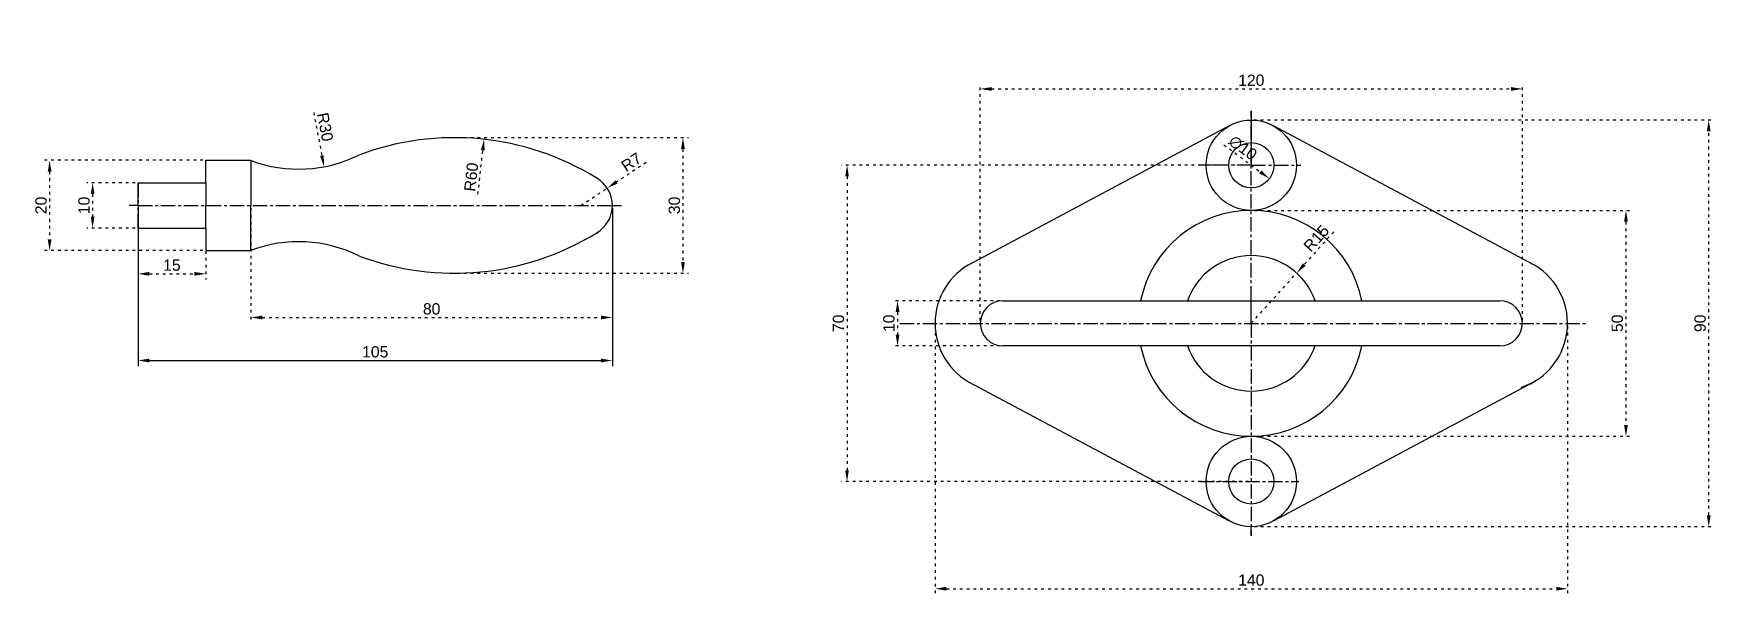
# Model space of a CAD drawing. Header units: millimetres. Extents: x 1655 to 2052, y 242 to 1814.
# Drawn here: x 1680.4 to 2052.5, y 539.9 to 664 of the extents above; entities that cross this region are included whole.
import ezdxf

# ---------------------------------------------------------------- set-up
doc = ezdxf.new("R2010")
doc.units = ezdxf.units.MM
doc.header["$LTSCALE"] = 0.0005
doc.linetypes.add('ACAD_ISO03W100', pattern=[30, 12, -18])
doc.linetypes.add('CENTERX2', pattern=[101.6, 63.5, -12.7, 12.7, -12.7])
doc.styles.get("Standard").update_dxf_attribs({"font": 'arial.ttf'})
doc.dimstyles.new('ISO-25', dxfattribs={"dimtxt": 2.5, "dimasz": 2.5, "dimexe": 1.25, "dimexo": 0.625, "dimtad": 1, "dimtxsty": 'Standard', "dimcen": 2.5, "dimadec": 0, "dimazin": 0, "dimtfac": 1, "dimtmove": 0, "dimatfit": 3, "dimfxl": 1, "dimarcsym": 0})

# ---------------------------------------------------------------- blocks, each defined once
blk = doc.blocks.new('*D110')
at = {"layer": 'Defpoints', "color": 0, "linetype": 'ByBlock', "lineweight": -2, "ltscale": 100, "transparency": 16777216}
for p, q in [((1703.54, 625.32), (1703.54, 590.37)), ((1808.54, 625.32), (1808.54, 590.37)), ((1706.04, 591.62), (1806.04, 591.62))]:
    blk.add_line(p, q, dxfattribs=at)
at = {"layer": 'Defpoints', "color": 0, "linetype": 'ByBlock', "lineweight": 30, "ltscale": 100, "transparency": 16777216}
for p in [(1703.54, 625.94), (1808.54, 625.94), (1808.54, 591.62)]:
    blk.add_point(p, dxfattribs=at)
for points in [[(1706.04, 592.04), (1706.04, 591.21), (1703.54, 591.62)], [(1806.04, 592.04), (1806.04, 591.21), (1808.54, 591.62)]]:
    blk.add_solid(points, dxfattribs=at)
at = {"layer": 'Defpoints', "color": 0, "linetype": 'ByBlock', "lineweight": 30, "ltscale": 100, "transparency": 16777216, "insert": (1756.04, 593.53), "char_height": 2.5, "attachment_point": 5}
blk.add_mtext('105', dxfattribs=at)
blk = doc.blocks.new('*D111')
at = {"layer": 'Defpoints', "color": 0, "linetype": 'ACAD_ISO03W100', "lineweight": -2, "ltscale": 100, "transparency": 16777216}
for p, q in [((1703.54, 620.32), (1703.54, 609.56)), ((1718.54, 620.32), (1718.54, 609.56)), ((1706.04, 610.81), (1716.04, 610.81))]:
    blk.add_line(p, q, dxfattribs=at)
at = {"layer": 'Defpoints', "color": 0, "linetype": 'ACAD_ISO03W100', "lineweight": 30, "ltscale": 100, "transparency": 16777216}
for p in [(1703.54, 620.94), (1718.54, 620.94), (1718.54, 610.81)]:
    blk.add_point(p, dxfattribs=at)
for points in [[(1706.04, 611.22), (1706.04, 610.39), (1703.54, 610.81)], [(1716.04, 611.22), (1716.04, 610.39), (1718.54, 610.81)]]:
    blk.add_solid(points, dxfattribs=at)
at = {"layer": 'Defpoints', "color": 0, "linetype": 'ACAD_ISO03W100', "lineweight": 30, "ltscale": 100, "transparency": 16777216, "insert": (1711.04, 612.71), "char_height": 2.5, "attachment_point": 5}
blk.add_mtext('15', dxfattribs=at)
blk = doc.blocks.new('*D112')
at = {"layer": 'Defpoints', "color": 0, "linetype": 'ACAD_ISO03W100', "lineweight": -2, "ltscale": 100, "transparency": 16777216}
for p, q in [((1728.54, 625.32), (1728.54, 599.89)), ((1808.54, 625.32), (1808.54, 599.89)), ((1731.04, 601.14), (1806.04, 601.14))]:
    blk.add_line(p, q, dxfattribs=at)
at = {"layer": 'Defpoints', "color": 0, "linetype": 'ACAD_ISO03W100', "lineweight": 30, "ltscale": 100, "transparency": 16777216}
for p in [(1728.54, 625.94), (1808.54, 625.94), (1808.54, 601.14)]:
    blk.add_point(p, dxfattribs=at)
for points in [[(1731.04, 601.56), (1731.04, 600.72), (1728.54, 601.14)], [(1806.04, 601.56), (1806.04, 600.72), (1808.54, 601.14)]]:
    blk.add_solid(points, dxfattribs=at)
at = {"layer": 'Defpoints', "color": 0, "linetype": 'ACAD_ISO03W100', "lineweight": 30, "ltscale": 100, "transparency": 16777216, "insert": (1768.54, 603.04), "char_height": 2.5, "attachment_point": 5}
blk.add_mtext('80', dxfattribs=at)
blk = doc.blocks.new('*D113')
at = {"layer": 'Defpoints', "color": 0, "linetype": 'ACAD_ISO03W100', "lineweight": -2, "ltscale": 100, "transparency": 16777216}
for p, q in [((1717.92, 635.94), (1682.72, 635.94)), ((1683.97, 633.44), (1683.97, 618.44)), ((1717.92, 615.94), (1682.72, 615.94))]:
    blk.add_line(p, q, dxfattribs=at)
at = {"layer": 'Defpoints', "color": 0, "linetype": 'ACAD_ISO03W100', "lineweight": 30, "ltscale": 100, "transparency": 16777216}
for p in [(1718.54, 635.94), (1683.97, 615.94), (1718.54, 615.94)]:
    blk.add_point(p, dxfattribs=at)
for points in [[(1683.55, 633.44), (1684.39, 633.44), (1683.97, 635.94)], [(1683.55, 618.44), (1684.39, 618.44), (1683.97, 615.94)]]:
    blk.add_solid(points, dxfattribs=at)
at = {"layer": 'Defpoints', "color": 0, "linetype": 'ACAD_ISO03W100', "lineweight": 30, "ltscale": 100, "transparency": 16777216, "insert": (1682.07, 625.94), "char_height": 2.5, "attachment_point": 5, "rotation": 90}
blk.add_mtext('20', dxfattribs=at)
blk = doc.blocks.new('*D114')
at = {"layer": 'Defpoints', "color": 0, "linetype": 'ACAD_ISO03W100', "lineweight": -2, "ltscale": 100, "transparency": 16777216}
for p, q in [((1702.92, 630.94), (1692.24, 630.94)), ((1693.49, 628.44), (1693.49, 623.44)), ((1702.92, 620.94), (1692.24, 620.94))]:
    blk.add_line(p, q, dxfattribs=at)
at = {"layer": 'Defpoints', "color": 0, "linetype": 'ACAD_ISO03W100', "lineweight": 30, "ltscale": 100, "transparency": 16777216}
for p in [(1703.54, 630.94), (1693.49, 620.94), (1703.54, 620.94)]:
    blk.add_point(p, dxfattribs=at)
for points in [[(1693.08, 628.44), (1693.91, 628.44), (1693.49, 630.94)], [(1693.08, 623.44), (1693.91, 623.44), (1693.49, 620.94)]]:
    blk.add_solid(points, dxfattribs=at)
at = {"layer": 'Defpoints', "color": 0, "linetype": 'ACAD_ISO03W100', "lineweight": 30, "ltscale": 100, "transparency": 16777216, "insert": (1691.59, 625.94), "char_height": 2.5, "attachment_point": 5, "rotation": 90}
blk.add_mtext('10', dxfattribs=at)
blk = doc.blocks.new('*D115')
at = {"layer": 'Defpoints', "color": 0, "linetype": 'ACAD_ISO03W100', "lineweight": -2, "ltscale": 100, "transparency": 16777216}
for p, q in [((1815.99, 635.43), (1809.48, 631.16)), ((1801.54, 625.94), (1807.39, 629.78))]:
    blk.add_line(p, q, dxfattribs=at)
at = {"layer": 'Defpoints', "color": 0, "linetype": 'ACAD_ISO03W100', "lineweight": 30, "ltscale": 100, "transparency": 16777216}
for p in [(1807.39, 629.78), (1801.54, 625.94)]:
    blk.add_point(p, dxfattribs=at)
blk.add_solid([(1809.25, 631.5), (1809.71, 630.81), (1807.39, 629.78)], dxfattribs=at)
at = {"layer": 'Defpoints', "color": 0, "linetype": 'ACAD_ISO03W100', "lineweight": 30, "ltscale": 100, "transparency": 16777216, "insert": (1812.75, 635.54), "char_height": 2.5, "attachment_point": 5, "rotation": 33.2932}
blk.add_mtext('R7', dxfattribs=at)
blk = doc.blocks.new('*D116')
at = {"layer": 'Defpoints', "color": 0, "linetype": 'ACAD_ISO03W100', "lineweight": -2, "ltscale": 100, "transparency": 16777216}
blk.add_line((1778.79, 628.44), (1779.85, 638.09), dxfattribs=at)
at = {"layer": 'Defpoints', "color": 0, "linetype": 'ACAD_ISO03W100', "lineweight": 30, "ltscale": 100, "transparency": 16777216}
for p in [(1780.13, 640.58), (1773.55, 580.94)]:
    blk.add_point(p, dxfattribs=at)
blk.add_solid([(1779.44, 638.14), (1780.27, 638.05), (1780.13, 640.58)], dxfattribs=at)
at = {"layer": 'Defpoints', "color": 0, "linetype": 'ACAD_ISO03W100', "lineweight": 30, "ltscale": 100, "transparency": 16777216, "insert": (1777.3, 632.23), "char_height": 2.5, "attachment_point": 5, "rotation": 83.7062}
blk.add_mtext('R60', dxfattribs=at)
blk = doc.blocks.new('*D117')
at = {"layer": 'Defpoints', "color": 0, "linetype": 'ACAD_ISO03W100', "lineweight": -2, "ltscale": 100, "transparency": 16777216}
blk.add_line((1742.42, 646.5), (1744.24, 636.95), dxfattribs=at)
at = {"layer": 'Defpoints', "color": 0, "linetype": 'ACAD_ISO03W100', "lineweight": 30, "ltscale": 100, "transparency": 16777216}
for p in [(1739.08, 663.97), (1744.71, 634.5)]:
    blk.add_point(p, dxfattribs=at)
blk.add_solid([(1744.65, 637.03), (1743.83, 636.88), (1744.71, 634.5)], dxfattribs=at)
at = {"layer": 'Defpoints', "color": 0, "linetype": 'ACAD_ISO03W100', "lineweight": 30, "ltscale": 100, "transparency": 16777216, "insert": (1744.96, 643.31), "char_height": 2.5, "attachment_point": 5, "rotation": 280.8065}
blk.add_mtext('R30', dxfattribs=at)
blk = doc.blocks.new('*D118')
at = {"layer": 'Defpoints', "color": 0, "linetype": 'ACAD_ISO03W100', "lineweight": -2, "ltscale": 100, "transparency": 16777216}
for p, q in [((1774.18, 640.94), (1825.41, 640.94)), ((1824.16, 638.44), (1824.16, 613.44)), ((1774.18, 610.94), (1825.41, 610.94))]:
    blk.add_line(p, q, dxfattribs=at)
at = {"layer": 'Defpoints', "color": 0, "linetype": 'ACAD_ISO03W100', "lineweight": 30, "ltscale": 100, "transparency": 16777216}
for p in [(1773.55, 640.94), (1773.55, 610.94), (1824.16, 610.94)]:
    blk.add_point(p, dxfattribs=at)
for points in [[(1823.74, 638.44), (1824.58, 638.44), (1824.16, 640.94)], [(1823.74, 613.44), (1824.58, 613.44), (1824.16, 610.94)]]:
    blk.add_solid(points, dxfattribs=at)
at = {"layer": 'Defpoints', "color": 0, "linetype": 'ACAD_ISO03W100', "lineweight": 30, "ltscale": 100, "transparency": 16777216, "insert": (1822.26, 625.94), "char_height": 2.5, "attachment_point": 5, "rotation": 90}
blk.add_mtext('30', dxfattribs=at)
blk = doc.blocks.new('*D119')
at = {"layer": 'Defpoints', "color": 0, "linetype": 'ACAD_ISO03W100', "lineweight": -2, "ltscale": 100, "transparency": 16777216}
for p, q in [((1889.97, 600.47), (1889.97, 652.98)), ((1892.47, 651.73), (2007.47, 651.73)), ((2009.97, 600.47), (2009.97, 652.98))]:
    blk.add_line(p, q, dxfattribs=at)
at = {"layer": 'Defpoints', "color": 0, "linetype": 'ACAD_ISO03W100', "lineweight": 30, "ltscale": 100, "transparency": 16777216}
for p in [(2009.97, 651.73), (1889.97, 599.85), (2009.97, 599.85)]:
    blk.add_point(p, dxfattribs=at)
for points in [[(1892.47, 652.14), (1892.47, 651.31), (1889.97, 651.73)], [(2007.47, 652.14), (2007.47, 651.31), (2009.97, 651.73)]]:
    blk.add_solid(points, dxfattribs=at)
at = {"layer": 'Defpoints', "color": 0, "linetype": 'ACAD_ISO03W100', "lineweight": 30, "ltscale": 100, "transparency": 16777216, "insert": (1949.97, 653.63), "char_height": 2.5, "attachment_point": 5}
blk.add_mtext('120', dxfattribs=at)
blk = doc.blocks.new('*D120')
at = {"layer": 'Defpoints', "color": 0, "linetype": 'ACAD_ISO03W100', "lineweight": -2, "ltscale": 100, "transparency": 16777216}
for p, q in [((1879.97, 599.22), (1879.97, 539.86)), ((2019.97, 599.22), (2019.97, 539.86)), ((1882.47, 541.11), (2017.47, 541.11))]:
    blk.add_line(p, q, dxfattribs=at)
at = {"layer": 'Defpoints', "color": 0, "linetype": 'ACAD_ISO03W100', "lineweight": 30, "ltscale": 100, "transparency": 16777216}
for p in [(1879.97, 599.85), (2019.97, 599.85), (2019.97, 541.11)]:
    blk.add_point(p, dxfattribs=at)
for points in [[(1882.47, 541.53), (1882.47, 540.7), (1879.97, 541.11)], [(2017.47, 541.53), (2017.47, 540.7), (2019.97, 541.11)]]:
    blk.add_solid(points, dxfattribs=at)
at = {"layer": 'Defpoints', "color": 0, "linetype": 'ACAD_ISO03W100', "lineweight": 30, "ltscale": 100, "transparency": 16777216, "insert": (1949.97, 543.01), "char_height": 2.5, "attachment_point": 5}
blk.add_mtext('140', dxfattribs=at)
blk = doc.blocks.new('*D121')
at = {"layer": 'Defpoints', "color": 0, "linetype": 'ACAD_ISO03W100', "lineweight": -2, "ltscale": 100, "transparency": 16777216}
for p, q in [((1894.34, 604.85), (1870.41, 604.85)), ((1871.66, 602.35), (1871.66, 597.35)), ((1894.34, 594.85), (1870.41, 594.85))]:
    blk.add_line(p, q, dxfattribs=at)
at = {"layer": 'Defpoints', "color": 0, "linetype": 'ACAD_ISO03W100', "lineweight": 30, "ltscale": 100, "transparency": 16777216}
for p in [(1894.97, 604.85), (1871.66, 594.85), (1894.97, 594.85)]:
    blk.add_point(p, dxfattribs=at)
for points in [[(1871.24, 602.35), (1872.08, 602.35), (1871.66, 604.85)], [(1871.24, 597.35), (1872.08, 597.35), (1871.66, 594.85)]]:
    blk.add_solid(points, dxfattribs=at)
at = {"layer": 'Defpoints', "color": 0, "linetype": 'ACAD_ISO03W100', "lineweight": 30, "ltscale": 100, "transparency": 16777216, "insert": (1869.76, 599.85), "char_height": 2.5, "attachment_point": 5, "rotation": 90}
blk.add_mtext('10', dxfattribs=at)
blk = doc.blocks.new('*D122')
at = {"layer": 'Defpoints', "color": 0, "linetype": 'ACAD_ISO03W100', "lineweight": -2, "ltscale": 100, "transparency": 16777216}
for p, q in [((1950.59, 624.85), (2034.15, 624.85)), ((2032.9, 622.35), (2032.9, 577.35)), ((1950.59, 574.85), (2034.15, 574.85))]:
    blk.add_line(p, q, dxfattribs=at)
at = {"layer": 'Defpoints', "color": 0, "linetype": 'ACAD_ISO03W100', "lineweight": 30, "ltscale": 100, "transparency": 16777216}
for p in [(1949.97, 624.85), (1949.97, 574.85), (2032.9, 574.85)]:
    blk.add_point(p, dxfattribs=at)
for points in [[(2032.48, 622.35), (2033.31, 622.35), (2032.9, 624.85)], [(2032.48, 577.35), (2033.31, 577.35), (2032.9, 574.85)]]:
    blk.add_solid(points, dxfattribs=at)
at = {"layer": 'Defpoints', "color": 0, "linetype": 'ACAD_ISO03W100', "lineweight": 30, "ltscale": 100, "transparency": 16777216, "insert": (2030.99, 599.85), "char_height": 2.5, "attachment_point": 5, "rotation": 90}
blk.add_mtext('50', dxfattribs=at)
blk = doc.blocks.new('*D123')
at = {"layer": 'Defpoints', "color": 0, "linetype": 'ACAD_ISO03W100', "lineweight": -2, "ltscale": 100, "transparency": 16777216}
for p, q in [((1950.59, 644.85), (2052.47, 644.85)), ((2051.22, 557.35), (2051.22, 642.35)), ((1950.59, 554.85), (2052.47, 554.85))]:
    blk.add_line(p, q, dxfattribs=at)
at = {"layer": 'Defpoints', "color": 0, "linetype": 'ACAD_ISO03W100', "lineweight": 30, "ltscale": 100, "transparency": 16777216}
for p in [(1949.97, 644.85), (2051.22, 644.85), (1949.97, 554.85)]:
    blk.add_point(p, dxfattribs=at)
for points in [[(2050.81, 642.35), (2051.64, 642.35), (2051.22, 644.85)], [(2050.81, 557.35), (2051.64, 557.35), (2051.22, 554.85)]]:
    blk.add_solid(points, dxfattribs=at)
at = {"layer": 'Defpoints', "color": 0, "linetype": 'ACAD_ISO03W100', "lineweight": 30, "ltscale": 100, "transparency": 16777216, "insert": (2049.32, 599.85), "char_height": 2.5, "attachment_point": 5, "rotation": 90}
blk.add_mtext('90', dxfattribs=at)
blk = doc.blocks.new('*D124')
at = {"layer": 'Defpoints', "color": 0, "linetype": 'ACAD_ISO03W100', "lineweight": -2, "ltscale": 100, "transparency": 16777216}
for p, q in [((1949.34, 634.85), (1859.24, 634.85)), ((1860.49, 632.35), (1860.49, 567.35)), ((1949.34, 564.85), (1859.24, 564.85))]:
    blk.add_line(p, q, dxfattribs=at)
at = {"layer": 'Defpoints', "color": 0, "linetype": 'ACAD_ISO03W100', "lineweight": 30, "ltscale": 100, "transparency": 16777216}
for p in [(1949.97, 634.85), (1860.49, 564.85), (1949.97, 564.85)]:
    blk.add_point(p, dxfattribs=at)
for points in [[(1860.07, 632.35), (1860.9, 632.35), (1860.49, 634.85)], [(1860.07, 567.35), (1860.9, 567.35), (1860.49, 564.85)]]:
    blk.add_solid(points, dxfattribs=at)
at = {"layer": 'Defpoints', "color": 0, "linetype": 'ACAD_ISO03W100', "lineweight": 30, "ltscale": 100, "transparency": 16777216, "insert": (1858.59, 599.85), "char_height": 2.5, "attachment_point": 5, "rotation": 90}
blk.add_mtext('70', dxfattribs=at)
blk = doc.blocks.new('*D125')
at = {"layer": 'Defpoints', "color": 0, "linetype": 'ACAD_ISO03W100', "lineweight": -2, "ltscale": 100, "transparency": 16777216}
for p, q in [((1968.2, 620.09), (1961.68, 612.85)), ((1949.97, 599.85), (1960, 610.99))]:
    blk.add_line(p, q, dxfattribs=at)
at = {"layer": 'Defpoints', "color": 0, "linetype": 'ACAD_ISO03W100', "lineweight": 30, "ltscale": 100, "transparency": 16777216}
for p in [(1960, 610.99), (1949.97, 599.85)]:
    blk.add_point(p, dxfattribs=at)
blk.add_solid([(1961.37, 613.13), (1961.99, 612.57), (1960, 610.99)], dxfattribs=at)
at = {"layer": 'Defpoints', "color": 0, "linetype": 'ACAD_ISO03W100', "lineweight": 30, "ltscale": 100, "transparency": 16777216, "insert": (1964.36, 618.67), "char_height": 2.5, "attachment_point": 5, "rotation": 47.9928}
blk.add_mtext('R15', dxfattribs=at)
blk = doc.blocks.new('*D126')
at = {"layer": 'Defpoints', "color": 0, "linetype": 'ACAD_ISO03W100', "lineweight": -2, "ltscale": 100, "transparency": 16777216}
blk.add_line((1943.91, 639.34), (1951.97, 633.36), dxfattribs=at)
at = {"layer": 'Defpoints', "color": 0, "linetype": 'ACAD_ISO03W100', "lineweight": 30, "ltscale": 100, "transparency": 16777216}
for p in [(1945.95, 637.83), (1953.98, 631.87)]:
    blk.add_point(p, dxfattribs=at)
blk.add_solid([(1952.22, 633.69), (1951.72, 633.02), (1953.98, 631.87)], dxfattribs=at)
at = {"layer": 'Defpoints', "color": 0, "linetype": 'ACAD_ISO03W100', "lineweight": 30, "ltscale": 100, "transparency": 16777216, "insert": (1948.11, 638.68), "char_height": 2.5, "attachment_point": 5, "rotation": 323.4024}
blk.add_mtext('∅10', dxfattribs=at)

msp = doc.modelspace()

# ---------------------------------------------------------------- linework, layer by layer
at = {"layer": 'Defpoints', "linetype": 'CENTERX2', "lineweight": 30, "ltscale": 100}
for p, q in [((1949.965, 599.846), (1949.965, 646.846)), ((1949.965, 646.846), (1949.965, 644.846)), ((1949.965, 634.846), (1938.965, 634.846)), ((1949.965, 634.846), (1960.965, 634.846)), ((1703.543, 630.94), (1703.543, 625.94)), ((1703.543, 625.94), (1701.543, 625.94)), ((1703.543, 625.94), (1701.543, 625.94)), ((1703.543, 625.94), (1808.543, 625.94)), ((1703.543, 620.94), (1703.543, 625.94)), ((1703.543, 625.94), (1808.543, 625.94)), ((1808.543, 625.94), (1810.543, 625.94)), ((1808.543, 625.94), (1810.543, 625.94)), ((1872.163, 599.846), (2024.163, 599.846)), ((1949.965, 599.846), (1949.965, 552.846)), ((1938.965, 564.846), (1938.488, 564.846)), ((1938.488, 564.846), (1960.488, 564.846)), ((1949.965, 552.846), (1949.965, 554.846))]:
    msp.add_line(p, q, dxfattribs=at)
at = {"layer": 'Defpoints', "lineweight": 30, "ltscale": 100}
for p, q in [((1949.965, 646.846), (1949.965, 634.846)), ((1944.901, 643.469), (1887.559, 612.89)), ((2012.374, 612.889), (1954.917, 643.534)), ((1894.965, 604.846), (1949.965, 604.846)), ((1949.965, 599.846), (1949.965, 604.846)), ((1949.965, 604.846), (2004.965, 604.846)), ((2004.965, 594.846), (1894.965, 594.846)), ((1887.526, 586.821), (1944.907, 556.22)), ((1955.024, 556.22), (2012.494, 586.872)), ((2009.71, 585.616), (2012.548, 586.904)), ((2012.491, 586.878), (2012.494, 586.872))]:
    msp.add_line(p, q, dxfattribs=at)
at = {"layer": 'Defpoints', "linetype": 'ByBlock', "lineweight": 30, "ltscale": 100}
for p, q in [((1718.543, 630.94), (1718.543, 635.94)), ((1718.543, 635.94), (1728.543, 635.94)), ((1728.543, 635.94), (1728.543, 625.94)), ((1703.543, 625.94), (1703.543, 630.94)), ((1703.543, 630.94), (1718.543, 630.94)), ((1718.543, 630.94), (1718.543, 625.94)), ((1805.091, 631.975), (1805.219, 632.122)), ((1703.543, 625.94), (1703.543, 620.94)), ((1718.543, 620.94), (1718.543, 625.94)), ((1728.543, 615.94), (1728.543, 625.94)), ((1703.543, 620.94), (1718.543, 620.94)), ((1718.543, 620.94), (1718.543, 615.94)), ((1805.091, 619.906), (1805.219, 619.759)), ((1718.543, 615.94), (1728.543, 615.94))]:
    msp.add_line(p, q, dxfattribs=at)
at = {"layer": 'Defpoints', "lineweight": 30, "ltscale": 100}
for centre, radius in [((1949.965, 634.846), 10), ((1949.965, 634.846), 5), ((1949.965, 564.846), 10), ((1949.965, 564.846), 5)]:
    msp.add_circle(centre, radius, dxfattribs=at)
at = {"layer": 'Defpoints', "linetype": 'ByBlock', "lineweight": 30, "ltscale": 100}
for centre, radius, start, end in [((1773.551, 580.94), 60, 58.28267, 110.61455), ((1739.081, 663.967), 30, 249.43512, 296.41485), ((1801.543, 625.94), 7, 0, 59.5436), ((1801.543, 625.94), 7, 300.4564, 0), ((1739.081, 587.914), 30, 63.58515, 110.56488), ((1773.551, 670.94), 60, 249.38545, 301.71733)]:
    msp.add_arc(centre, radius, start, end, dxfattribs=at)
at = {"layer": 'Defpoints', "lineweight": 30, "ltscale": 100}
for centre, radius, start, end in [((1949.965, 599.846), 25, 11.53696, 168.46304), ((1949.965, 599.846), 15, 19.47122, 160.52878), ((1894.965, 599.846), 15, 116.55243, 243.59161), ((2004.965, 599.846), 15, 288.43779, 63.45122), ((1894.965, 599.846), 5, 90, 270), ((2004.965, 599.846), 5, 270, 90), ((1949.965, 599.846), 25, 191.53696, 348.46304), ((1949.965, 599.846), 15, 199.47122, 340.52878)]:
    msp.add_arc(centre, radius, start, end, dxfattribs=at)

# ---------------------------------------------------------------- dimensions: what is measured, and where the dimension line sits
at = {"layer": 'Defpoints', "linetype": 'ACAD_ISO03W100', "lineweight": 30, "ltscale": 100}
for center, mpoint, picture, middle in [((1739.081, 663.967), (1744.705, 634.499), '*D117', (1743.091, 642.953)), ((1773.551, 580.94), (1780.129, 640.579), '*D116', (1779.185, 632.023))]:
    dim = msp.add_radius_dim(center=center, mpoint=mpoint, dimstyle='ISO-25', dxfattribs=at)
    dim.commit()
    dim.dimension.update_dxf_attribs({"geometry": picture, "text_midpoint": middle, "dimtype": 164})
for base, p1, p2, picture, middle in [((2009.965, 651.726), (1889.965, 599.846), (2009.965, 599.846), '*D119', (1949.965, 653.628)), ((1808.543, 601.141), (1728.543, 625.94), (1808.543, 625.94), '*D112', (1768.543, 603.042)), ((1718.543, 610.808), (1703.543, 620.94), (1718.543, 620.94), '*D111', (1711.043, 612.71)), ((2019.965, 541.113), (1879.965, 599.846), (2019.965, 599.846), '*D120', (1949.965, 543.014))]:
    dim = msp.add_linear_dim(base=base, p1=p1, p2=p2, dimstyle='ISO-25', dxfattribs=at)
    dim.commit()
    dim.dimension.update_dxf_attribs({"geometry": picture, "text_midpoint": middle})
for base, p1, p2, picture, middle in [((2051.223, 644.846), (1949.965, 554.846), (1949.965, 644.846), '*D123', (2049.322, 599.846)), ((1824.161, 610.94), (1773.551, 640.94), (1773.551, 610.94), '*D118', (1822.259, 625.94)), ((1683.97, 615.94), (1718.543, 635.94), (1718.543, 615.94), '*D113', (1682.069, 625.94)), ((1860.486, 564.846), (1949.965, 634.846), (1949.965, 564.846), '*D124', (1858.585, 599.846)), ((1693.494, 620.94), (1703.543, 630.94), (1703.543, 620.94), '*D114', (1691.593, 625.94)), ((2032.896, 574.846), (1949.965, 624.846), (1949.965, 574.846), '*D122', (2030.995, 599.846)), ((1871.66, 594.846), (1894.965, 604.846), (1894.965, 594.846), '*D121', (1869.758, 599.846))]:
    dim = msp.add_linear_dim(base=base, p1=p1, p2=p2, angle=90, dimstyle='ISO-25', dxfattribs=at)
    dim.commit()
    dim.dimension.update_dxf_attribs({"geometry": picture, "text_midpoint": middle})
dim = msp.add_diameter_dim_2p(p1=(1945.951, 637.827), p2=(1953.98, 631.865), dimstyle='ISO-25', dxfattribs=at)
dim.commit()
dim.dimension.update_dxf_attribs({"geometry": '*D126', "text_midpoint": (1946.938, 637.095), "dimtype": 163})
for center, mpoint, picture, middle in [((1801.543, 625.94), (1807.394, 629.783), '*D115', (1812.751, 635.544)), ((1949.965, 599.846), (1960.004, 610.992), '*D125', (1964.36, 618.671))]:
    dim = msp.add_radius_dim(center=center, mpoint=mpoint, dimstyle='ISO-25', dxfattribs=at)
    dim.commit()
    dim.dimension.update_dxf_attribs({"geometry": picture, "text_midpoint": middle})
at = {"layer": 'Defpoints', "linetype": 'ByBlock', "lineweight": 30, "ltscale": 100}
dim = msp.add_linear_dim(base=(1808.543, 591.624), p1=(1703.543, 625.94), p2=(1808.543, 625.94), dimstyle='ISO-25', dxfattribs=at)
dim.commit()
dim.dimension.update_dxf_attribs({"geometry": '*D110', "text_midpoint": (1756.043, 593.525)})

doc.saveas('drawing.dxf')
